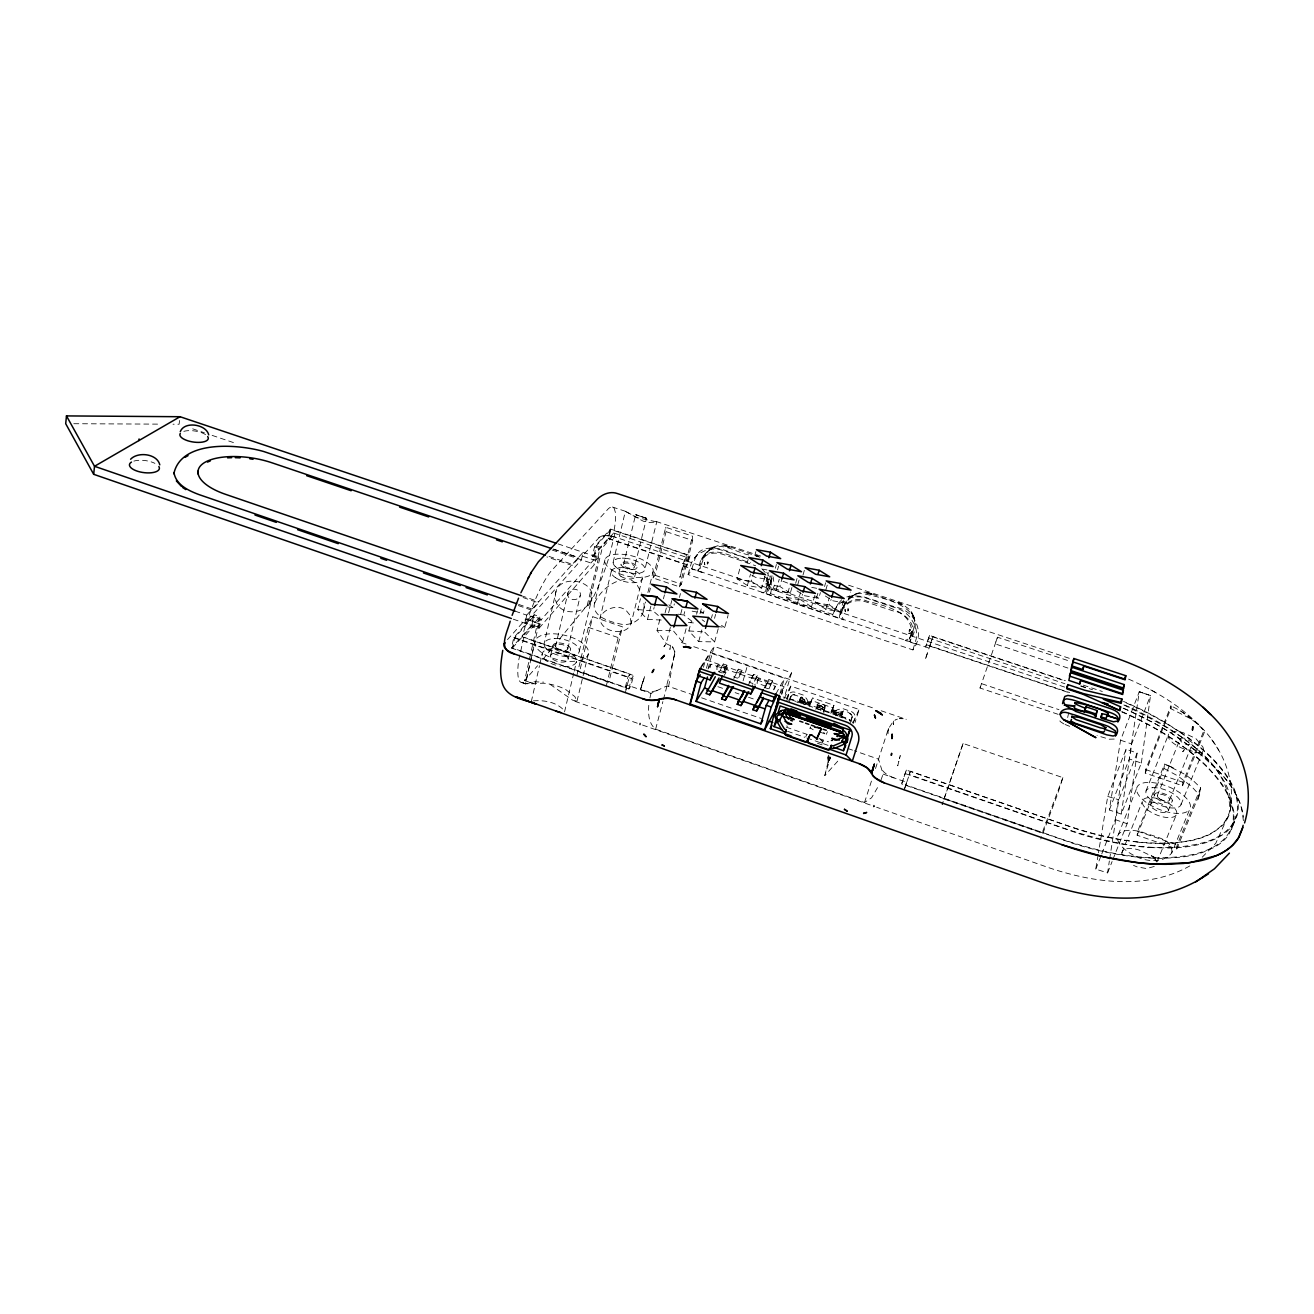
<?xml version="1.0" encoding="UTF-8"?>
<svg xmlns="http://www.w3.org/2000/svg" width="1314" height="1314" viewBox="0 0 1314 1314"><rect width="100%" height="100%" fill="white"/><g stroke="black" fill="none" stroke-linecap="round" stroke-linejoin="round"><path stroke-width="0.75" stroke-dasharray="5 3.75" d="M692.692 540.481L692.527 536.145L665.738 527.275L652.992 577.93L679.404 586.832L681.375 584.172L692.692 540.481L666.05 531.644L665.738 527.275M550.073 684.331L572.576 700.148L577.01 701.134L574.809 696.568L565.989 689.751A27.068 13.156 13 0 0 550.73 684.397C540.81 681.063 529.92 686.401 520.475 682.048M611.224 571.606L599.989 618.27C600.087 632.198 626.647 637.175 631.131 623.394L642.25 578.603M518.324 605.573L531.891 610.222L538.51 602.83L537.475 601.171M893.553 721.107L893.421 724.671L893.356 721.271L895.392 719.941M1145.25 773.108L1145.709 769.593L1170.922 705.914L1170.79 708.657L1145.25 773.108L1182.567 785.772L1204.839 731.159L1198.302 724.753A77.46 66.817 10.2 0 0 1189.548 718.183L1170.79 708.657L1170.922 705.914C1209.373 723.686 1237.772 767.261 1230.364 810.295A156.169 66.948 20.5 0 1 1221.691 826.128L1213.446 832.419A156.169 66.948 20.5 0 1 1189.646 840.96L1174.453 842.997A156.169 66.948 20.5 0 1 1138.844 842.29M1170.84 708.016L1170.922 705.914M648.788 705.339C648.131 713.601 648.525 723.62 655.637 729.171L864.513 802.509L871.593 797.779L878.721 785.591M911.16 632.921L911.785 632.313L910.454 633.397L913.312 629.143M824.371 708.361C809.638 696.568 820.987 714.405 825.093 706.242M824.354 708.624L823.5 711.005L824.781 707.835L817.505 705.322L816.306 707.885M631.131 623.394L629.981 615.231L626.203 610.501A13.239 11.317 1.7 0 0 616.808 607.282C609.893 607.511 602.157 611.273 599.989 618.27M771.991 575.663L770.267 583.4L771.367 579.441C770.004 584.254 767.967 593.156 761.808 592.483L843.687 619.88C836.591 609.745 850.667 589.822 864.316 593.879C888.707 599.102 930.23 608.267 909.715 641.643C924.481 614.64 884.618 605.606 867.552 601.303C854.823 595.406 839.794 603.734 839.416 618.138C842.603 603.767 854.675 586.734 871.494 593.78L902.964 604.588L909.764 609.745L913.936 616.775M1176.786 848.91L1177.163 844.869L1200.668 787.891L1193.736 781.124A82.125 69.856 11.6 0 0 1184.44 774.143L1164.598 764.009L1137.678 831.253L1137.152 835.228L1176.786 848.91L1199.156 794.756L1200.668 787.891M1182.567 785.772L1182.896 782.208L1203.92 730.568M811.329 702.169L804.283 703.236L803.692 704.386L810.754 703.318L812.495 697.915L833.914 705.257L832.156 710.677L837.33 715.949L837.872 714.783L832.715 709.511M674.739 654.273L666.559 686.056L668.629 686.401L674.788 651.744L672.554 646.751L666.149 643.614L657.049 630.457L660.236 618.007M640.444 689.702L644.846 675.872L640.444 689.702L643.581 690.622M1231.004 804.956L1230.364 810.295L1230.758 801.08A156.169 66.948 20.5 0 0 1223.991 780.943L1217.06 770.431A156.169 66.948 20.5 0 0 1196.988 749.308L1184.243 739.059A156.169 66.948 20.5 0 0 1154.513 719.858L1138.006 711.219A156.169 66.948 20.5 0 0 1124.258 704.846M1098.143 854.79L1095.777 869.129L1107.603 872.89L1109.344 860.999M179.575 420.48L179.098 424.241L173.021 424.208M1112.859 859.652L1127.116 823.714L1137.119 753.004L1126.032 749.259L1107.751 796.317L1098.471 852.786M1141.34 763.056L1150.506 695.549L1139.271 691.772L1120.563 740.209L1109.344 809.982L1121.236 814.072L1141.34 763.056L1129.284 758.934L1139.271 691.772L1148.469 694.843M604.933 559.813L594.651 603.06C592.351 609.811 597.919 615.79 603.635 618.467A24.539 10.808 13.7 0 0 617.843 623.329C631.525 628.191 647.014 617.432 643.729 602.321M1121.236 814.072L1131.65 743.954L1150.506 695.549L1139.271 691.772M567.862 648.59L580.312 595.439C581.774 588.688 569.997 586.8 567.927 592.828L555.576 646.291M1101.773 853.886L1115.241 819.624L1126.032 749.259M1109.657 859.028L1118.789 799.766L1137.119 753.004M567.927 592.828C565.874 600.416 578.176 602.108 580.312 595.439M1137.152 835.228L1163.925 768.411L1164.598 764.009L1174.043 768.214L1166.191 764.649M1107.735 796.432L1118.789 799.766M772.041 578.308L769.528 588.557L766.308 593.682L768.772 583.482L767.146 575.499M542.764 659.529L587.292 605.179L598.724 556.857L594.092 555.296L613.654 532.991L614.41 528.622A57.208 11.251 -71.4 0 0 615.297 512.132L614.262 508.567A57.208 11.251 -71.4 0 0 608.415 508.666L550.665 571.623A61.791 13.124 -70.9 0 0 539.085 591.251L534.338 601.746A61.791 13.124 -70.9 0 0 523.859 630.999L522.184 636.879L633.644 675.527L630.704 686.319L628.848 688.93L511.474 648.065L513.741 637.717L534.174 614.755L539.923 616.742L537.64 626.86L531.907 624.889L511.474 648.065M670.616 645.19L669.877 649.461L670.813 645.305M674.345 656.359L674.788 651.744L672.259 646.455M841.732 599.693L837.938 603.947L832.78 614.492L770.562 593.682L774.373 585.633L773.125 576.879M556.019 591.366C549.646 616.135 585.978 618.582 592.006 597.706C594.585 580.098 560.717 574.3 556.019 591.366L544.095 643.794M770.562 593.682L771.252 590.331A28.547 25.754 32.9 0 0 769.265 576.518L765.586 570.194M1199.567 792.917L1197.974 800.44L1199.156 794.756L1191.716 786.626L1177.87 775.95L1163.925 768.411M693.825 695.139L667.003 685.842L650.972 693.365L626.959 685.005L625.333 687.288L512.476 648.016L514.76 637.668L533.599 616.463L540.07 618.697L526.043 680.981A61.922 13.107 -70.9 0 1 522.036 682.623A61.791 13.091 -70.9 0 1 517.913 674.657A61.922 13.107 -70.9 0 1 518.816 659.677L523.81 637.208L540.07 618.697M581.33 559.895L583.087 552.323L526.684 615.133L524.91 623.197L581.445 559.764M507.483 639.622L525.928 619.025L526.815 614.985L541.105 619.896L596.375 556.791L557.892 543.848M649.937 697.98L650.972 693.365M1067.658 717.526L1068.66 712.944M533.599 616.463L531.332 626.614L536.358 628.338L540.185 623.936L525.928 619.025M531.907 624.889L534.174 614.755M536.358 628.338L524.631 680.488L533.188 683.411L524.631 680.488L537.574 665.738M522.036 682.623L525.436 683.937L530.265 662.42M530.708 660.466L535.11 640.904M513.298 619.19L539.151 628.108L541.105 619.896M768.887 585.436L769.495 584.845L768.164 585.913L769.988 584.369M531.283 701.725L539.479 665.722M539.939 663.734L542.206 653.731M550.566 655.9L552.898 645.782M690.277 555.674L688.536 557.974L686.384 566.942L690.277 555.674L610.402 529.033L594.569 546.838L592.351 556.315L597.64 558.089L599.874 548.628L594.569 546.838M568.174 659.217L570.539 649.116M594.092 555.296L596.326 545.836L610.846 529.493L686.811 554.82L679.88 577.322L685.136 557.005L686.811 554.82M539.151 628.108L594.684 564.232L596.375 556.791M588.606 605.623L602.288 547.839L614.837 533.55L609.975 553.851A57.274 11.235 -71.4 0 1 588.606 605.623L587.292 605.179M564.544 711.892L573.758 673.047M574.218 671.109L576.518 661.402M579.326 651.087L592.006 597.706M824.831 775.589L827.672 763.582L830.481 757.422L824.831 775.589L838.135 760.724M592.351 556.315L608.201 538.329L610.402 529.033M610.846 529.493L608.645 538.773L684.397 564.117M576.912 675.33L588.344 627.336L592.696 616.66L622.491 626.86L608.825 682.245L579.49 672.045L592.696 616.66M625.891 689.505L626.959 685.005M577.01 701.134L588.327 653.978A27.413 12.68 13 0 0 551.207 633.791A27.413 12.68 13 0 0 545.491 655.013A27.413 12.68 13 0 0 588.327 653.978M613.112 562.392L625.365 511.327L643.269 521.215L650.2 522.594L656.754 521.872L637.389 517.716L625.365 511.327M618.795 573.561L621.062 564.199M623.493 564.675L635.631 514.677L646.537 518.324L634.563 566.81M606.345 685.596L618.171 637.586L622.491 626.86M634.678 576.632L636.994 567.287M661.238 620.044L647.506 619.387L637.75 609.548L640.46 598.691M615.231 566.531L616.939 567.944A16.261 6.816 13.8 0 0 633.069 573.364L635.828 573.479A16.261 6.816 13.8 0 0 642.415 572.247A16.261 6.816 13.8 0 0 644.944 569.093L656.754 521.872M643.121 611.536L645.503 602.042M647.884 592.548L653.14 571.656M625.333 687.288L627.928 676.94L630.03 674.033L523.81 637.208M649.412 592.187L650.397 588.229M625.316 692.774L630.03 674.033M652.992 577.93L655.045 575.318L666.05 531.644M628.848 688.93L631.459 678.582L633.644 675.527M647.506 619.387L650.841 606.197M846.824 596.917L852.786 595.718L862.329 596.425L895.918 607.183C915.743 611.043 925.27 633.381 912.934 649.921L688.093 574.563C695.352 567.434 692.412 553.21 703.746 549.367C718.495 544.324 733.113 554.787 746.96 557.777M658.347 615.527L653.239 610.977L654.142 607.429M663.422 598.79L664.441 594.848M665.098 612.833L666.51 607.347M668.612 612.817L671.766 600.564M667.545 606.822L673.343 607.856L674.361 603.898M679.404 586.832L692.527 536.145M670.354 627.386L666.149 643.614L663.931 646.8L666.346 643.646M679.437 597.492L680.455 593.567M686.072 644.057L680.274 642.07L682.607 641.971L673.031 630.408L674.033 626.581M688.093 574.563L691.197 563.575A28.465 25.639 34.7 0 1 699.623 553.342L705.782 550.32A28.465 25.639 34.7 0 1 719.941 549.564L750.54 559.485M680.668 614.229L682.081 608.858M688.437 622.376L694.252 623.033L683.838 615.067L685.399 609.105M655.637 729.171L662.88 701.594M663.389 699.623L667.003 685.842M682.607 641.971L686.434 627.386M718.216 628.733L714.635 641.905L698.703 641.626L688.848 630.934L691.312 621.67M696.584 614.229L697.52 610.714M700.001 613.704L702.103 605.77M692.133 611.158L703.384 613.145L704.435 609.203M698.703 641.626L701.84 629.915M714.635 641.905L704.534 631.952L705.503 628.338M711.449 618.122L712.385 614.64M714.537 618.336L715.604 614.377M703.466 667.315L705.519 659.71L784.047 686.631L781.715 694.597M770.168 583.892L771.367 579.441M706.439 668.218L710.562 653.025L784.458 678.287L780.023 693.496M708.032 668.925L714.159 646.389L791.554 672.801L784.359 697.291M709.987 667.841L710.973 664.178L775.309 686.253L773.716 691.739M764.912 576.632L761.709 588.064L747.37 585.502L737.072 578.801L740.176 567.385M717.165 626.269L724.737 627.55L728.055 615.395M717.92 664.95L716.721 669.319L725.985 672.505L727.2 668.136L717.92 664.95L715.062 669.467M747.091 563.131L748.126 559.37M719.53 671.832L723.308 663.997L726.938 665.229L723.176 673.096M754.877 555.264L755.911 551.519M747.37 585.502L750.54 574.054M761.709 588.064L751.345 581.363L752.922 575.663M733.803 678.615L738.468 669.187L742.114 670.436L738.402 678.32M791.931 587.473L790.289 593.172L776.016 590.61L765.586 583.909L768.789 572.543M751.854 575.072L755.271 577.257L769.429 579.803L771.022 574.152M743.1 680.816L747.387 665.607M775.359 568.239L776.41 564.478M777.527 569.865L778.578 566.12M776.016 590.61L779.251 579.211M748.175 685.448L753.661 674.394L757.324 675.642L751.871 686.713M790.289 593.172L779.81 586.455L781.961 578.883M758.244 678.78L757.012 683.149L766.341 686.351L767.606 681.999L758.244 678.78L754.712 684.923M814.877 595.324L811.526 606.772L797.138 604.21L786.528 597.377L789.813 585.945M795.643 583.334L797.269 577.667M765.323 687.567L768.904 679.617L772.566 680.866L769.002 688.832M797.68 584.878L799.306 579.244M802.953 575.187L804.579 569.57M797.138 604.21L800.456 592.745M811.526 606.772L800.85 599.94L802.509 594.224M843.637 600.465L840.188 611.881L825.865 609.318L815.156 602.485L817.949 592.992M786.922 699.048L790.749 686.105L859.093 709.511L855.036 722.47M786.856 700.756L788.482 695.237A5.617 4.96 27.7 0 1 794.74 692.133L803.051 694.991A1.872 1.659 27.2 0 1 803.987 695.632L806.353 698.473A2.957 1.232 55.5 0 1 807.535 701.676L806.55 702.924L802 697.291L792.703 694.433A2.365 2.086 27.7 0 0 791.127 696.141L789.55 701.66M797.007 590.922L804.529 595.718L818.753 598.264L820.429 592.581M824.535 586.537L825.652 582.775M825.816 589.937L827.492 584.303M825.865 609.318L829.265 597.903M841.995 714.29L831.663 710.743L830.645 714.077L833.01 707.901L811.592 700.543L809.638 704.403L799.355 700.871L800.669 697.323L801.671 697.668A1.872 1.659 27.3 0 1 802.591 698.309M800.669 697.323L798.912 703.171L801.326 697.077L799.355 700.871M840.188 611.881L829.43 605.031L831.121 599.348M809.638 704.403L812.43 697.948M799.898 699.836L810.18 703.351L809.178 706.702L811.592 700.543M825.34 595.998L832.928 600.794L847.087 603.323L850.519 592.023M813.251 729.796L810.114 727.825M815.879 709.461L816.536 707.277L792.523 699.475A3.285 2.891 27.8 0 0 789.747 699.721M816.322 708.312L817.505 705.322M816.552 707.852A2.349 1.068 17.1 0 1 819.246 707.638L819.722 706.045A2.349 1.068 17 0 0 817.029 706.259M823.829 710.348A2.349 1.068 17.1 0 0 822.088 708.624L822.564 707.031A2.349 1.068 17.1 0 1 824.321 708.755M824.781 707.835L824.108 710.02L816.421 707.507M823.862 712.664L823.829 709.774L823.155 711.958L825.241 707.688M835.638 715.046L834.719 712.566L840.664 711.367A1.889 1.659 25 0 1 841.781 711.432L842.783 711.777L840.96 717.625L843.309 711.482L841.502 715.342L831.154 711.794L833.93 705.306M820.15 739.503L823.007 741.375L816.815 739.24M820.182 732.194L826.325 734.312L823.5 732.456M841.502 715.342L842.783 711.777M850.454 722.634L852.178 717.116A2.398 2.102 24.5 0 0 851.833 714.734C838.381 705.175 846.216 716.294 836.115 715.144M853.115 723.538L854.856 718.035A5.667 4.993 24.5 0 0 851.439 711.58L843.046 708.706A1.889 1.659 25 0 0 841.946 708.64L838.431 709.478A2.973 1.018 -20 0 0 835.31 711.219L834.751 712.599M1171.76 852.917C1173.501 838.496 1152.69 836.443 1142.556 832.255A28.251 12.68 22.2 0 0 1117.491 836.969A28.251 12.68 22.2 0 0 1139.337 857.96C1149.684 861.885 1164.319 862.493 1171.76 852.917L1189.728 809.26A28.612 12.237 21.7 0 0 1155.86 783.062A28.612 12.237 21.7 0 0 1144.937 801.458A28.612 12.237 21.7 0 0 1189.728 809.26M642.858 681.506L641.166 687.025M915.447 643.876L905.132 640.427C919.242 635.861 907.843 612.143 894.85 611.486L867.24 602.305C859.077 599.332 847.596 600.104 843.407 608.891M909.551 638.522C913.657 630.605 917.895 619.584 911.111 611.766L914.396 618.894L914.084 617.662M929.54 635.418L925.598 646.964L929.54 635.418L1065.391 680.701M912.934 649.921L916.269 638.768A29.154 26.28 22.7 0 0 914.643 624.889L910.996 618.516A29.154 26.28 22.7 0 0 899.302 609.072L864.267 597.459A29.023 26.198 24.6 0 0 849.534 598.1L846.183 599.381M864.513 802.509L872.447 778.003M875.502 768.575L888.363 728.843L893.356 721.271M963.096 743.461L942.138 804.546L963.096 743.461L1062.878 777.625A64.944 3.811 -71.3 0 1 1057.179 795.249L1040.803 838.956M1058.131 714.323L980.03 688.027L981.459 683.625L1058.969 709.675M683.099 565.841L929.047 648.114L932.874 636.847L1065.243 680.964M927.175 653.83L925.22 659.694L932.874 636.847M1236.655 795.89L1237.772 800.965A164.217 70.43 20.5 0 1 1237.262 815.189L1229.395 833.585A163.396 70.808 20.6 0 1 1214.136 847.431L1202.721 852.425A163.642 70.907 20.6 0 1 1181.302 857.139L1164.483 858.321A163.396 70.808 20.6 0 1 1126.229 855.743L1115.947 854.084A163.33 70.775 20.6 0 1 1073.62 843.588L901.65 783.9L906.381 770.07L1078.022 829.397A156.169 66.948 20.5 0 0 1119.183 839.515L1138.86 842.29M904.722 788.285L906.709 782.306L883.09 774.094L878.54 759.147L854.363 750.77M904.163 789.993L910.421 771.236L1067.674 825.75C1102.725 837.56 1139.928 845.543 1177.081 842.471C1197.399 840.385 1223.482 833.618 1229.674 811.28C1231.202 756.486 1165.321 725.952 1123.815 704.912M906.381 770.07L901.65 783.9M848.203 610.55L848.729 608.957L847.661 608.908L848.565 609.466L847.842 611.568L846.725 610.911L847.957 611.256L847.645 609.696M781.682 693.562L782.865 690.096L782.356 691.049M1231.563 829.446L1233.058 825.061A163.1 70.677 20.6 0 0 1233.632 810.722L1230.807 800.423M707.737 563.69L708.246 562.113L707.195 562.063L708.098 562.622L707.343 564.692L706.259 564.034L707.474 564.396L707.178 562.852M980.03 688.027L997.507 637.224L1069.054 660.926M909.107 630.868L909.649 629.258L910.536 629.866L909.485 629.784L910.093 630.523L908.385 632.855L910.093 630.523M767.031 583.482L767.557 581.888L768.394 582.48L767.392 582.398L766.226 585.42L767.984 583.12M880.955 780.138L883.09 774.094M997.507 637.224L995.141 643.876L1069.941 668.727M910.421 771.236L909.206 774.554L1066.968 829.298C1111.48 843.719 1160.656 855.003 1206.81 841.683A163.018 69.905 20.5 0 0 1212.116 758.753C1186.903 733.623 1155.515 715.555 1123.01 701.577M906.709 782.306L905.74 784.901L1063.026 839.646C1104.877 853.525 1150.341 863.446 1194.278 854.215A162.542 70.43 20.6 0 0 1201.21 761.512C1177.82 740.308 1150.144 724.293 1121.302 711.712M1062.878 777.625L1042.101 833.092L943.978 798.928M832.78 614.492L837.938 603.947M1109.344 809.982L1129.284 758.934M1095.777 869.129L1101.017 855.792M1118.296 834.669L1137.448 786.347M1107.603 872.89L1112.104 861.541M1121.91 852.77L1142.293 801.606M1145.972 790.995L1168.688 734.099M1150.703 804.48L1154.628 794.724M1157.306 795.643L1179.906 739.404A6.636 2.661 21.2 0 1 1186.427 738.764L1191.765 742.213A6.619 2.612 25.3 0 1 1191.601 744.759L1185.918 744.25A6.636 2.661 21.2 0 1 1179.906 739.404M1169.624 799.848L1192.258 744.167M1168.36 810.524L1172.318 800.768M1176.129 815.206A18.347 7.917 21.8 0 1 1147.007 809.391A18.347 7.917 21.8 0 1 1155.499 798.124A18.347 7.917 21.8 0 1 1176.129 815.206L1156.566 863.101L1155.055 859.11L1150.423 855.151L1157.42 858.913L1139.304 850.125A18.1 8.229 22.4 0 0 1123.01 856.876M1181.04 804.529L1203.263 750.228M594.651 603.06C600.35 590.38 613.605 579.589 627.829 579.113M1227.851 816.602L1215.828 843.21L1202.244 857.204M1231.776 826.473L1235.981 816.569M912.589 631.393L909.091 639.392L912.294 631.607L911.768 632.658M827.919 762.531L830.711 756.371M827.919 760.346L829.298 757.258M827.311 758.178L828.691 755.107M853.262 722.552L859.093 709.511M850.634 720.532L852.31 716.836M828.001 761.447L830.103 756.831M827.689 759.262L829.101 756.174M841.042 713.995L842.783 711.252M851.998 596.03L856.629 593.698L850.174 597.558L855.808 593.994M823.254 740.587L822.137 743.215L818.556 741.096M826.325 734.312L827.426 731.717M835.655 714.915L836.23 713.683A2.973 1.018 -20 0 1 839.35 711.958L842.323 711.252M765.569 591.415L767.573 583.597L766.998 578.39M831.154 711.794L833.01 707.901M805.778 736.661L806.665 734.838M809.867 728.613L810.754 726.839M816.832 707.523L817.981 705.191M817.078 705.848L817.275 705.47A2.349 1.068 17 0 1 819.969 705.257L822.81 706.226A2.349 1.068 17.1 0 1 824.568 707.967M759.837 557.169L729.188 546.64C714.767 539.118 693.956 560.043 702.005 572.461L692.1 569.159M705.454 553.391L700.543 560.733L697.882 570.785C704.288 563.246 702.678 549.055 714.898 546.69L708.887 550.615M842.586 608.119L845.411 602.732M788.646 700.526L791.274 695.549M786.938 697.98L788.696 694.663M783.982 698.72L790.749 686.105M780.762 692.708L791.554 672.801M776.032 693.71L784.458 678.287M773.338 689.834L775.309 686.253M772.566 680.866L768.164 688.766L764.469 687.501M764.124 688.158L768.904 679.617M757.324 675.642L752.774 683.477L749.095 682.212L753.661 674.394M742.114 670.436L737.45 678.205L733.77 676.956L738.468 669.187M824.584 707.359L825.044 706.374A2.349 1.068 17.1 0 0 823.303 704.649L820.462 703.663A2.349 1.068 17 0 0 817.751 703.877L817.259 704.895M724.113 675.544L725.985 672.505M724.392 672.669L727.2 668.136M726.938 665.229L722.142 672.965L718.479 671.7L723.308 663.997M708.476 668.087L710.973 664.178M700.773 667.036L714.159 646.389M700.92 667.89L710.562 653.025M799.963 699.721L804.447 704.353L805.433 703.105A2.957 1.232 55.5 0 0 804.25 699.902M702.415 559.304L708.098 551.552M913.756 616.43L911.637 612.505M694.646 557.859L697.307 554.262M701.725 558.466C714.175 542.83 736.776 560.47 750.655 562.491M710.578 549.055C722.536 541.499 737.072 552.948 748.766 554.886M595.472 560.585L598.724 556.857M512.476 648.016L539.923 616.742M1064.669 687.107L613.277 536.49L605.508 535.554L599.825 536.785L582.217 556.118L595.587 560.454M703.91 557.382C708.936 552.143 717.066 552.406 723.472 554.557L755.599 565.743M525.436 683.937L534.141 681.818L543.52 682.114M804.759 704.386L806.862 702.957M598.757 537.623L601.861 535.997A13.896 5.699 13.5 0 1 609.844 535.833L615.839 537.229M1189.761 865.959C1146.695 890.169 1093.724 882.86 1048.884 867.716L876.668 807.256M711.942 548.069L714.11 546.985M1154.267 866.484L1146.481 868.554L1137.185 866.895A18.1 8.229 22.4 0 1 1133.506 865.335M895.639 719.826L897.396 719.119M1114.19 739.059L1109.213 739.207L1096.993 735.561M646.537 518.324L635.631 514.677L646.225 518.192M869.211 593.304L866.156 592.86L871.346 594.027L869.211 593.304L870.164 593.665M726.905 546.164L723.948 545.737L728.958 546.854L726.905 546.164L727.825 546.509M533.287 700.888C544.127 699.935 556.922 702.07 564.281 710.71M657.049 630.457L673.031 630.408M1152.279 787.661L1154.973 787.644A18.856 8.065 21.7 0 1 1173.484 793.902L1175.997 795.742A18.757 8.015 21.7 0 1 1174.798 807.962L1172.088 807.995A18.856 8.065 21.7 0 1 1153.281 801.573L1150.818 799.766M73.798 423.716L160.866 424.143M554.787 638.44L557.859 638.522M622.327 558.105L625.07 558.22M1150.177 847.579L1168.704 848.072A164.201 70.414 20.5 0 0 1193.211 845.789L1200.372 844.229A163.445 70.085 20.5 0 0 1218.407 837.363L1223.186 834.39A163.823 70.25 20.5 0 0 1235.768 819.542M688.848 630.934L704.534 631.952M637.75 609.548L653.239 610.977M678.123 614.196L683.838 615.067M786.528 597.377L800.85 599.94M815.156 602.485L829.43 605.031M762.991 569.208L766.982 569.931M787.612 583.071L780.122 580.147M811.773 587.407L817.784 588.491M737.072 578.801L751.345 581.363M765.586 583.909L779.81 586.455M757.751 556.38L755.583 555.674L759.131 557.136M900.813 603.783L898.76 603.389L903.621 605.278L898.743 602.995L901.076 603.997M844.902 610.813L845.428 611.733L845.033 609.17L845.132 610.879M704.32 563.903L704.862 564.823L704.485 562.31L704.6 563.985M612.439 507.023L625.645 511.376M656.162 521.494L763.073 556.89M848.581 585.206L1070.171 658.593M1083.245 685.12L1102.315 691.476M1080.913 685.875L1092.558 689.751M1080.814 686.154L1086.645 688.109M613.654 532.991L688.536 557.974M928.489 638.013L1064.964 683.74M773.864 588.36L835.704 608.99M608.201 538.329L687.879 564.971M926.501 644.731L1069.711 692.609M929.836 646.159L1069.596 692.889M596.326 545.836L602.288 547.839M655.045 575.318L681.375 584.172M553.917 549.252L577.142 557.087L578.111 558.696L572.066 565.431L546.887 556.906M1120.563 740.209L1131.65 743.954M553.128 549.071L578.357 557.579M192.698 428.824L204.36 432.766M212.129 435.377L235.452 443.245M552.176 550.057L594.684 564.232M549.071 556.446L572.329 564.314M1145.709 769.593L1182.896 782.208M693.792 646.685L873.416 708.115M881.152 710.759L906.249 719.333M521.362 595.702L538.773 601.664M523.054 597.525L538.51 602.83M722.421 667.2L726.051 668.448M737.565 672.39L741.211 673.639M752.758 677.597L756.404 678.845M767.984 682.82L771.647 684.085M800.078 698.473L810.36 702.005M831.893 709.412L842.241 712.96M588.344 627.336L618.171 637.586M800.341 700.395L810.574 703.91M831.976 711.268L842.274 714.8M819.246 707.638L822.088 708.624M518.587 604.391L532.137 609.055M804.283 703.236L799.454 701.577A5.125 4.5 27.4 0 0 796.875 701.331M837.872 714.783L842.717 716.442A5.157 4.533 24.9 0 1 844.984 717.871M824.535 710.48L847.596 718.397A3.318 2.907 24.7 0 1 849.961 721.123M783.128 696.995L848.171 719.349M816.191 708.492L823.484 711.005M838.94 716.508L842.175 717.625A5.157 4.533 25 0 1 842.8 717.887M515.055 611.125L526.684 615.133M1115.241 819.624L1127.116 823.714M525.797 619.157L540.07 624.084M1137.678 831.253L1177.163 844.869M717.871 686.68L723.62 688.667M735.117 692.626L738.944 693.956M748.52 697.258L756.174 699.902M701.627 697.833L761.233 718.495M786.232 727.168L807.387 734.493M818.934 738.484L828.543 741.819M848.778 748.832L852.507 750.13M787.546 731.29L804.891 737.302M806.829 737.975L828.017 745.334M514.76 637.668L627.928 676.94M513.741 637.717L631.459 678.582M905.1 773.535L1077.611 833.224A163.265 70.02 20.5 0 0 1109.574 841.683L1120.054 843.752A164.201 70.414 20.5 0 0 1150.046 847.563M817.407 743.231L824.88 745.826M574.793 701.265L640.591 724.359M642.53 725.049L874.73 806.566M1069.678 726.33L1064.931 724.441M755.796 555.461L757.85 556.233L755.911 555.543M894.095 777.921L892.091 777.149A16.491 7.736 18.6 0 1 886.424 774.077L884.897 772.895A16.786 7.868 18.6 0 1 882.088 769.79A16.277 7.638 18.6 0 1 881.234 768M1123.667 708.41L1126.969 709.806A173.087 75.029 20.6 0 1 1170.511 732.686L1198.549 752.429L1220.887 773.404A173.087 75.029 20.6 0 1 1239.414 801.524L1241.763 808.324L1243.455 821.283M1128.578 679.108C1156.024 691.197 1182.666 706.883 1202.934 729.319M630.868 579.803L636.124 583.317L641.84 593.304M1063.798 723.899L1060.25 721.583L1059.018 719.201M849.304 719.826L851.39 721.14M1150.719 689.834L1156.665 693.184M844.048 601.401L847.087 603.323M1180.613 710.874L1198.384 724.293M815.731 596.342L818.753 598.264M764.288 576.518L769.429 579.803M1180.218 732.046L1164.795 722.24A164.266 70.463 20.5 0 0 1139.681 708.772L1130.894 704.649A163.182 69.954 20.5 0 0 1123.749 701.512M700.362 611.125L703.384 613.145M721.534 625.382L724.737 627.55M668.875 604.818L673.343 607.856M702.119 619.814L704.616 621.538M1200.717 747.6L1206.745 752.938A163.412 70.069 20.5 0 1 1222.02 769.232L1226.093 774.669A163.823 70.25 20.5 0 1 1236.655 795.857M546.148 648.722L547.954 650.364A17.969 8.311 13 0 0 565.661 656.491L568.748 656.573A17.969 8.311 13 0 0 577.142 646.192L575.318 644.55A17.969 8.311 13 0 0 557.941 638.571M761.857 568.765L765.734 573.068M852.293 721.944L853.082 722.864M1211.804 739.766L1218.702 750.179M1155.055 859.11L1156.566 861.885M133.864 461.099A15.078 6.061 7.5 0 1 154.921 463.366M183.829 431.353A14.339 5.568 8.3 0 1 206.167 435.049M1123.125 708.131A172.15 74.586 20.6 0 1 1128.545 710.513L1154.76 723.521A172.413 74.717 20.6 0 1 1178.888 738.057L1206.548 759.196A173.826 75.374 20.6 0 1 1234.963 792.473L1240.12 803.297L1242.945 813.777A172.446 74.75 20.6 0 1 1243.356 817.16M1121.959 711.646A163.33 70.775 20.6 0 1 1136.052 718.15L1144.625 722.454A163.33 70.775 20.6 0 1 1176.408 741.474L1190.435 751.789A163.692 70.94 20.6 0 1 1208.387 767.885L1218.029 778.824A163.396 70.808 20.6 0 1 1230.807 800.407M643.449 690.606A16.195 7.588 14.4 0 0 649.822 691.509L650.923 691.525A16.195 7.588 14.4 0 0 654.586 691.197A15.702 7.375 14.4 0 0 657.509 690.293M1180.35 732.112A164.266 70.463 20.5 0 1 1200.848 747.682M1150.9 799.799A18.757 8.015 21.7 0 1 1152.378 787.727M615.313 566.564A16.261 6.816 13.8 0 1 613.178 562.408A16.261 6.816 13.8 0 1 615.839 559.304M615.806 559.321A16.261 6.816 13.8 0 1 622.393 558.154M625.136 558.269A16.261 6.816 13.8 0 1 640.986 563.591L642.71 564.954A16.261 6.816 13.8 0 1 644.928 569.093M546.246 648.738A17.969 8.311 13 0 1 554.869 638.489M834.012 611.289A29.023 26.198 24.6 0 1 843.062 601.073M555.707 665.163A17.575 8.213 13 0 1 545.688 650.085A17.575 8.213 13 0 1 574.678 656.557A17.575 8.213 13 0 1 559.879 666.099M791.044 696.601A3.269 2.874 27.7 0 1 794.937 694.876M849.747 713.683A3.301 2.907 24.6 0 1 851.998 717.526M787.595 726.33A5.19 4.55 27.6 0 1 786.659 725.919M796.925 702.432A5.125 4.517 27.4 0 1 798.863 702.727M845.773 718.906A5.157 4.533 24.9 0 1 846.068 719.481M898.875 602.847L900.911 603.619L898.875 602.847M899.647 757.258L899.564 758.539L900.271 755.55L899.647 757.258M888.363 728.843L887.968 733.935L888.363 728.843M729.319 547.1L727.447 546.706L729.303 547.248M871.494 594.207L869.539 593.78L871.494 594.207M898.842 761.479L897.708 765.799L898.842 761.479M1184.719 749.21L1182.682 751.739C1186.985 745.399 1196.381 756.503 1202.573 751.362A18.544 6.882 34.6 0 0 1202.901 746.993L1195.806 738.501L1182.781 732.506A19.102 7.67 21.2 0 0 1168.179 735.528A19.102 7.67 21.2 0 0 1181.302 747.847L1184.719 749.21M909.682 633.2L908.795 633.496L909.682 633.2M767.475 585.748L766.571 586.011L767.475 585.748M900.763 718.528L899.515 718.643L903.983 718.742L900.763 718.528M729.286 546.673L727.381 546.328L729.303 546.723M871.543 593.797L869.523 593.419L871.543 593.846M1159.589 798.83A6.521 2.792 21.7 0 0 1166.832 801.31A6.554 2.792 21.7 0 0 1167.325 796.662A6.521 2.792 21.7 0 0 1160.098 794.214A6.554 2.792 21.7 0 0 1159.572 798.83M624.971 566.597A5.683 2.382 13.8 0 0 634.333 567.517A5.683 2.382 13.8 0 0 627.796 563.131A5.683 2.382 13.8 0 0 624.971 566.597M557.087 648.558A6.274 2.907 13 0 0 567.533 649.461A6.274 2.907 13 0 0 560.536 644.336A6.274 2.907 13 0 0 557.087 648.558M615.379 577.602A15.916 6.734 13.8 0 0 641.61 580.115A15.916 6.734 13.8 0 0 623.214 567.73A15.916 6.734 13.8 0 0 615.379 577.602M611.388 569.652A24.818 10.397 13.8 0 0 652.22 573.545A24.818 10.397 13.8 0 0 623.394 554.377A24.818 10.397 13.8 0 0 611.388 569.652M1156.616 798.288A9.412 4.024 21.7 0 0 1171.76 801.901A9.412 4.024 21.7 0 0 1162.036 793.098A9.412 4.024 21.7 0 0 1156.616 798.288M555.066 649.067A9.001 4.172 13 0 0 570.062 650.331A9.001 4.172 13 0 0 560.01 642.989A9.001 4.172 13 0 0 555.066 649.067M623.197 566.975A8.147 3.416 13.8 0 0 636.649 568.305A8.147 3.416 13.8 0 0 627.254 561.981A8.147 3.416 13.8 0 0 623.197 566.975M552.734 659.217A8.984 4.188 13 0 0 567.697 660.449A8.984 4.188 13 0 0 557.662 653.074A8.984 4.188 13 0 0 552.734 659.217M1152.69 808.061A9.379 4.041 21.8 0 0 1167.785 811.658A9.379 4.041 21.8 0 0 1158.127 802.821A9.379 4.041 21.8 0 0 1152.69 808.061M620.914 576.353A8.13 3.449 13.8 0 0 634.333 577.667A8.13 3.449 13.8 0 0 624.971 571.327A8.13 3.449 13.8 0 0 620.914 576.353"/><path stroke-width="1.5" d="M640.099 723.423L639.934 724.54M892.091 736.136L892.157 734.033L891.943 738.649L892.403 736.201M842.044 732.785L840.451 730.962L786.166 712.221L784.244 712.829L785.066 711.235M1115.52 736.07L1115.504 730.978L1108.573 726.527A37.81 15.817 20.5 0 0 1103.119 724.523L1074.392 714.865C1070.122 714.093 1063.469 709.905 1060.102 714.192M690.031 704.862L699.836 668.498L779.103 695.747L770.316 728.679L791.143 735.906M652.91 671.635L653.814 669.417L652.122 672.554L652.959 670.978M173.842 473.763C181.086 439.434 238.425 444.148 263.9 451.573L551.19 548.431M555.97 543.191L180.051 416.719L66.472 415.914L65.7 423.683L93.672 474.305L511.376 618.516M93.672 474.305L94.526 466.289L66.472 415.914M138.89 440.568L139.087 438.942M510.193 621.193C507.549 631.935 496.741 650.299 514.086 653.863L642.415 698.588C653.534 704.041 664.966 694.745 676.069 700.001L858.913 763.565L867.158 767.852L871.56 773.19A16.474 7.785 18.6 0 0 873.153 775.884L876.783 779.136A16.918 7.999 18.6 0 0 880.347 781.239A16.376 7.736 18.6 0 0 884.371 782.93L1072.914 848.483A172.282 74.701 20.6 0 0 1105.485 857.221L1137.07 862.575A172.495 74.783 20.6 0 0 1166.257 864.3L1183.799 863.429L1199.468 860.982A173.776 75.325 20.6 0 0 1232.844 845.001L1238.987 837.182L1242.502 828.411A172.446 74.75 20.6 0 0 1243.11 825.291M1105.813 727.513L1104.975 728.712L1100.294 727.825L1075.887 719.579L1071.649 716.573L1078.843 717.313L1100.82 724.737L1105.961 727.825M502.753 650.348C501.077 661.205 499.189 672.587 502.342 683.379C507.089 698.917 526.339 699.574 538.871 705.01A14.668 0.871 20.1 0 1 549.318 708.689L1044.039 883.254C1094.283 900.583 1154.628 907.284 1201.85 878.048M1117.853 722.059C1120.793 714.635 1110.297 712.894 1105.6 710.858L1077.283 701.364A37.794 15.669 19.9 0 0 1071.764 699.705L1066.689 698.834L1063.65 699.804M1120.612 706.833L1119.971 710.726L1082.851 694.203L1066.902 688.881L1067.888 684.61L1084.723 690.244L1121.926 699.015L1121.203 703.351L1103.3 699.13L1120.612 706.833L1119.331 710.217L1102.019 702.514L1107.981 703.91M1123.388 690.228L1122.107 693.578L1069.382 676.02L1070.614 672.686L1123.388 690.228L1122.682 694.482L1080.666 680.504L1079.418 683.855M1124.308 684.643L1123.618 688.832L1070.926 671.323L1071.863 667.233L1124.308 684.643L1123.043 687.961L1070.647 670.551L1071.863 667.233M1071.353 667.43L1073.85 658.511L1125.802 675.708L1125.112 679.814L1083.771 666.116L1082.539 669.417M802.936 722.207L799.733 721.172M1106.569 716.606L1106.322 718.265L1100.721 717.132L1102.019 713.716L1107.554 714.849L1108.392 713.748C1102.134 707.375 1053.664 695.927 1085.561 708.328L1084.28 711.761C1082.44 710.529 1071.616 708.936 1074.474 705.864L1064.241 705.224M1102.019 713.716L1101.181 718.2L1113.418 721.764L1118.592 720.926C1123.684 712.402 1112.646 709.412 1106.897 707.458L1072.536 696.174L1067.937 695.434L1064.849 696.436C1056.949 712.894 1091.983 709.281 1095.942 716.59L1097.091 710.529L1085.89 706.768L1084.28 711.761M1095.219 716.984L1097.091 710.529M817.209 727.217L820.527 728.367M833.832 723.291L838.874 725.969M826.292 730.288L823.04 729.237M1085.561 708.328L1085.89 706.768M1080.666 680.504L1079.878 684.101L1068.84 680.422L1070.614 672.686M1083.771 666.116L1083.015 669.598L1072.142 665.984L1073.85 658.511M654.553 700.362L656.327 700.148A15.817 7.49 14.5 0 0 659.299 699.294L657.542 706.718L659.299 699.294A16.228 7.736 15 0 1 676.069 700.001M1062.55 703.614L1063.387 700.165M657.92 704.961L659.299 699.294L658.79 701.249M654.586 605.655L656.836 596.786L641.363 595.061L651.317 604.309L666.986 605.508L656.836 596.786L641.363 595.061M664.95 592.877L666.461 586.947L651.399 584.27L661.813 591.316L676.924 593.994L666.461 586.947M821.135 728.712L816.536 739.092M821.332 728.876L816.717 739.141M1074.77 703.565L1075.016 702.596M1244.572 822.942C1256.808 782.339 1237.772 738.632 1207.32 711.317M674.033 626.581L677.022 615.083L661.139 614.443L670.813 625.579L686.91 625.563L677.022 615.083M685.924 607.134L687.485 601.171L672.21 598.823L682.541 607.068L697.98 608.957L687.485 601.171L672.21 598.823M694.909 598.182L696.469 592.286L681.473 589.625L692.002 596.671L707.063 599.348L696.469 592.286M705.503 628.338L708.41 617.498L692.774 616.102L702.891 626.006L718.725 626.844L708.41 617.498M700.198 674.739L696.108 681.095L689.932 704.008L764.6 729.943L775.014 710.595L779.465 695.402M700.92 667.89L697.586 675.61L710.069 679.913L714.816 672.341M716.146 612.406L717.74 606.477L702.629 603.799L713.321 611.158L728.531 613.671L717.74 606.477M762.744 720.417L760.855 723.866L696.059 701.38L701.085 682.82L704.14 678.04M696.059 701.38L704.501 687.961L707.49 676.989M715.325 676.743L706.012 693.496L709.741 694.794L719.169 679.568M710.069 679.913L713.173 672.489M709.741 694.794L719.004 678.024M722.519 675.708L719.431 683.132L750.803 693.94L755.238 686.237M753.448 573.758L755.024 568.075L740.702 565.48L751.066 572.148L765.438 574.727L755.024 568.075M733.475 686.549L725.328 700.181L721.583 698.884L728.646 685.432M761.233 565.693L762.81 560.043L748.652 557.481L758.934 564.034L773.141 566.597L762.81 560.043M180.281 431.682C184.321 420.825 206.331 424.159 208.712 434.901M725.328 700.181L732.341 686.713M768.871 557.793L770.431 552.192L756.437 549.646L766.637 556.101L780.697 558.647L770.431 552.192M748.881 691.854L740.948 705.585L737.203 704.288L744.102 690.753M740.948 705.585L747.83 692.035M781.961 578.883L783.587 573.216L769.314 570.637L779.793 577.306L794.099 579.885L783.587 573.216M750.803 693.94L753.825 686.466M789.435 570.785L791.044 565.151L776.935 562.606L787.332 569.159L801.491 571.721L791.044 565.151M763.368 698.917L756.618 711.022L752.856 709.708L763.253 689.702M756.618 711.022L763.352 697.389M760.855 723.866L766.226 705.306L768.953 700.362M803.068 592.335L804.726 586.619L790.355 584.04L801.014 590.824L815.436 593.419L804.726 586.619M873.794 765.931L871.56 773.19L874.303 764.19L871.56 773.19A16.655 7.933 18.1 0 0 858.913 763.565M764.6 729.943L771.269 707.047L776.82 695.172M774.16 697.143L761.512 692.79L760.248 697.192L772.878 701.545L776.032 693.71M810.377 583.991L812.019 578.341L797.812 575.778L808.389 582.463L822.663 585.026L812.019 578.341M818.064 573.972L819.164 570.243L805.121 567.697L815.616 574.267L829.709 576.813L819.164 570.243M781.764 729.286L774.061 726.609L776.952 716.656A1.905 1.396 -38.8 0 1 779.071 715.013L780.04 714.997A2.431 1.133 16.6 0 0 781.452 714.422A2.414 2.119 28 0 1 784.409 712.779L785.279 709.741L787.102 709.774L841.831 728.679L842.997 729.648L842.34 732.325M777.346 718.315L776.426 718.331A1.889 1.396 -38.8 0 1 775.26 716.754L775.72 715.144A1.889 1.396 -38.8 0 1 777.839 713.502L780.122 705.93L850.059 730.009L849.583 731.455A5.207 4.566 24.7 0 1 848.581 732.621M808.028 738.977L807.075 741.753A1.905 1.856 7.4 0 1 805.203 742.098L786.38 735.561A1.889 1.856 3.7 0 1 785.23 733.179L786.298 729.796L785.427 729.5A2.382 2.07 27.7 0 1 784.015 728.367L779.99 721.534A2.382 2.086 28 0 1 779.81 720.006L780.04 719.234A2.414 1.133 16.6 0 1 778.627 719.826L777.658 719.842A1.889 1.396 -38.8 0 1 776.475 718.265M873.695 806.566L874.007 805.564M831.68 597.459L833.388 591.76L819.065 589.198L829.84 595.998L844.212 598.56L833.388 591.76M839.219 587.194L840.352 583.449L826.194 580.887L836.887 587.588L851.094 590.134L840.352 583.449M783.801 711.761L782.684 714.685A2.398 2.234 31.5 0 0 782.668 715.325L782.684 715.473A2.365 2.07 27.9 0 0 782.947 716.146L786.905 722.815A2.365 2.07 27.6 0 0 788.301 723.948L791.767 724.228L784.918 721.32M1242.732 827.377L1238.166 838.529A173.087 75.029 20.6 0 1 1216.436 855.611L1189.909 862.69L1156.139 864.103A173.087 75.029 20.6 0 1 1103.612 856.794L1061.975 844.853M1071.715 717.033L1072.01 716.064M844.491 735.856L841.929 741.507A2.398 2.102 24.9 0 1 840.96 742.64L833.864 745.646A2.398 2.086 25.2 0 1 832.091 745.679L831.22 745.383L830.481 747.765L831.351 748.077A5.272 4.599 25.2 0 0 835.261 748.011L842.225 745.071A5.272 4.615 24.9 0 0 844.656 742.459L845.559 740.39A1.922 1.248 80.1 0 0 844.886 737.762L844.212 737.17A2.447 1.133 17.7 0 1 843.687 735.922A2.447 2.135 24.8 0 0 842.175 732.719L784.409 712.779L842.175 732.719M872.036 771.712L871.56 773.19L873.383 767.36M833.799 747.337L843.44 750.688L849.928 729.993L846.84 737.581M778.299 698.539L846.035 721.862A17.854 15.62 24.8 0 1 854.626 727.611L857.976 733.343A17.854 15.62 24.8 0 1 858.223 742.673L852.293 761.266L846.068 754.975L851.915 736.398A9.494 8.311 24.8 0 0 845.444 725.344L778.069 702.136L780.22 696.601M871.56 773.19L872.496 770.25M774.176 715.506L778.627 702.481M512.115 615.346L518.57 598.182M807.896 739.355L807.059 741.211A1.905 1.872 7.4 0 1 805.186 741.556L786.347 735.019A1.905 1.856 3.6 0 1 785.181 732.637L786.298 729.796M807.535 741.523L808.077 739.996M875.995 710.775L882.318 714.832L875.995 710.775L880.889 713.206M1067.888 684.61L1066.639 687.994L1083.475 693.611L1120.628 702.382L1121.926 699.015M1125.802 675.708L1124.538 679.01L1072.651 661.813M808.406 738.501L808.57 737.63M690.721 647.736L683.51 646.784L690.721 647.736L685.612 646.389M644.878 735.462L643.778 734.05L646.094 736.793L644.96 735.265M808.537 738.189L810.18 734.969M780.73 711.745L781.14 710.841M1108.425 714.504L1108.228 714.685M843.44 750.688L845.756 745.481M831.22 745.383L830.12 748.766A1.905 1.872 11.5 0 1 827.689 749.9L808.8 743.346A1.905 1.856 8.1 0 1 807.552 741.917L807.519 740.981M520.886 592.778L531.365 572.214L538.379 561.817L595.472 501.192C600.646 494.918 609.368 490.631 617.432 493.571L1109.854 655.932C1146.925 668.333 1182.699 686.959 1210.752 714.57M843.473 729.089L842.931 730.305A5.782 5.059 24.9 0 1 846.413 736.858L847.054 737.417A1.922 1.248 80.1 0 1 847.711 740.045L847.218 741.638A1.905 1.248 80.1 0 1 845.543 742.246L844.902 741.687M808.751 737.696L809.9 734.986L811.362 734.969M779.81 720.006L782.766 714.422M785.756 709.182L785.131 710.365A5.732 5.026 28 0 0 778.775 713.486L777.839 713.502M774.061 726.609L777.625 719.891M770.316 728.679L772.106 725.312M772.878 701.545L776.459 694.991M814.696 726.346L811.379 725.197M752.856 709.708L754.794 706.259M756.749 702.809L760.625 695.894M808.866 724.343L805.548 723.193M530.363 574.004L531.365 572.214M527.998 578.176L528.901 576.583M737.663 702.645L744.644 690.671M737.203 704.288L739.191 700.871M741.195 697.438L743.182 694.006M721.583 698.884L728.761 686.976M504.083 643.827L504.872 642.546L503.935 645.716A15.834 7.391 12.4 0 0 508.239 651.005L514.086 653.863M130.595 459.259C137.855 451.425 157.171 453.626 159.799 464.844M664.096 655.653L661.106 658.84L664.424 655.325L662.584 657.197M1229.411 853.131L1214.465 868.784L1195.691 881.94M844.081 736.546L844.031 736.612A2.382 2.086 24.8 0 1 843.391 737.039L836.46 739.963A2.382 2.086 25.1 0 1 834.702 739.996L831.828 738.287L839.334 740.143M1202.162 877.834L1208.469 873.843M180.051 416.719L94.526 466.289L515.055 611.125M184.831 457.387L188.033 455.662M863.758 813.399L866.714 812.446L863.561 813.432L865.269 813.005M842.717 732.374L839.268 733.836A2.365 2.07 25 0 1 837.511 733.869L834.062 733.59L844.836 737.844M844.081 734.707L840.632 736.168A5.207 4.55 25 0 1 839.4 736.513M796.908 711.104L791.044 708.821M1071.501 719.349L1070.828 720.992L1075.279 723.291L1100.508 731.701L1103.727 732.161L1104.516 730.995M816.848 737.811L815.879 737.729M831.433 740.423L832.403 740.423M819.394 727.792L814.532 727.217M816.421 737.877L814.894 737.45M1065.868 705.322L1075.066 705.881M819.575 727.726L820.593 728.038M648.623 700.116L646.521 699.738A15.817 7.473 14.5 0 1 642.415 698.588M811.116 734.822L812.118 735.199M560.815 712.582L555.871 711.12M1106.684 715.424L1118.345 719.103L1106.749 715.44M1104.483 729.336L1116.029 733.015M1084.608 710.184L1095.81 713.945M533.944 703.384L536.079 704.107L515.778 696.749L533.944 703.384L531.283 701.725M545.195 555.132L271.899 462.774A51.41 20.86 8.8 0 0 203.571 463.185A51.41 20.86 8.8 0 0 225.45 494.294L521.362 595.702M306.605 475.668L351.167 490.746M399.62 507.122L428.676 516.944M496.495 539.873L502.309 541.844M516.648 603.734L198.972 494.573C188.674 490.713 175.797 484.784 173.99 472.597M254.982 515.039L276.285 522.364M297.572 529.673L338.24 543.668M380.846 558.302L386.645 560.306M423.437 572.953L460.228 585.601M466.043 587.588L487.346 594.913M698.785 671.208L711.268 675.495M720.647 678.73L752.051 689.538M787.053 711.022L800.538 715.67M806.32 717.674L831.368 726.313M696.108 681.095L701.085 682.82M766.226 705.306L771.269 707.047M704.501 687.961L708.377 689.308M712.254 690.638L723.866 694.646M727.742 695.993L739.355 700.001M743.231 701.348L764.518 708.706M778.775 713.486L781.452 714.422M843.687 735.922L846.413 736.858M706.899 690.228L710.644 691.509M722.486 695.615L726.231 696.896M738.123 701.019L741.884 702.317M753.793 706.439L757.57 707.737M782.947 716.458L794.198 719.629L791.389 717.937A2.349 2.053 27.6 0 1 790.01 716.82L788.039 713.502M790.683 720.318L792.424 720.91M844.656 742.459L842.175 740.735A2.447 1.133 17.7 0 0 842.701 741.999L843.374 742.591A1.922 1.248 80.1 0 0 845.05 741.999M768.936 721.156L772.78 722.503M785.575 732.194L784.721 731.898A5.223 4.566 27.7 0 1 781.616 729.401L777.658 722.7A5.223 4.583 28 0 1 777.132 719.087M829.035 749.062L846.068 754.975M884.371 782.93L875.288 778.003A16.901 7.983 18.6 0 1 872.48 774.964M1064.603 720.187L1106.963 734.887L1113.155 736.021L1116.259 734.969C1121.335 726.248 1110.461 723.078 1104.417 721.09L1075.657 711.416C1068.643 705.158 1053.647 711.367 1063.568 719.612L1095.728 737.581L1063.568 719.612M182.745 487.576L185.8 489.596M702.629 603.799L709.576 608.497M812.183 735.364L814.828 737.269M181.513 486.492L176.322 480.875M1202.721 706.998L1205.94 710.053M783.719 711.235L787.628 717.855A5.157 4.533 27.6 0 0 788.926 719.333M158.846 466.519A15.078 6.061 7.5 0 1 142.536 472.432A15.078 6.061 7.5 0 1 131.482 462.085M207.678 436.56A14.339 5.568 8.3 0 1 194.439 442.177A14.339 5.568 8.3 0 1 180.281 433.472M197.839 473.812A51.394 20.876 8.8 0 1 198.085 471.069M207.481 462.101A51.394 20.876 8.8 0 1 210.207 461.017M227.601 457.847A51.394 20.876 8.8 0 1 231.658 457.683M235.288 457.683A51.394 20.876 8.8 0 1 240.068 457.863M249.808 458.8A51.394 20.876 8.8 0 1 253.06 459.292M654.651 700.346A15.817 7.49 14.5 0 1 648.738 700.099M840.336 731.438A2.365 2.07 25 0 1 838.595 731.471M792.621 715.604A2.349 2.053 27.5 0 1 791.225 714.488M807.535 741.392A1.905 1.872 8 0 0 808.783 742.804L827.705 749.374A1.905 1.872 11.4 0 0 830.136 748.241M778.463 721.715A1.872 0.887 16.6 0 1 777.116 720.318M845.345 744.742A1.905 0.887 17.7 0 1 844.393 744.545M846.889 742.295A1.905 0.887 17.7 0 1 845.148 742.164M837.757 736.497A5.207 4.55 25 0 1 836.772 736.251M1192.767 726.708L1192.488 730.009L1192.767 726.708M664.326 745.859L661.862 744.907L664.309 745.974M891.615 753.448L891.352 755.254L891.615 753.448M844.459 809.325L847.087 811.132L844.459 809.325M874.467 715.144L875.452 717.937L874.467 715.144"/></g></svg>
